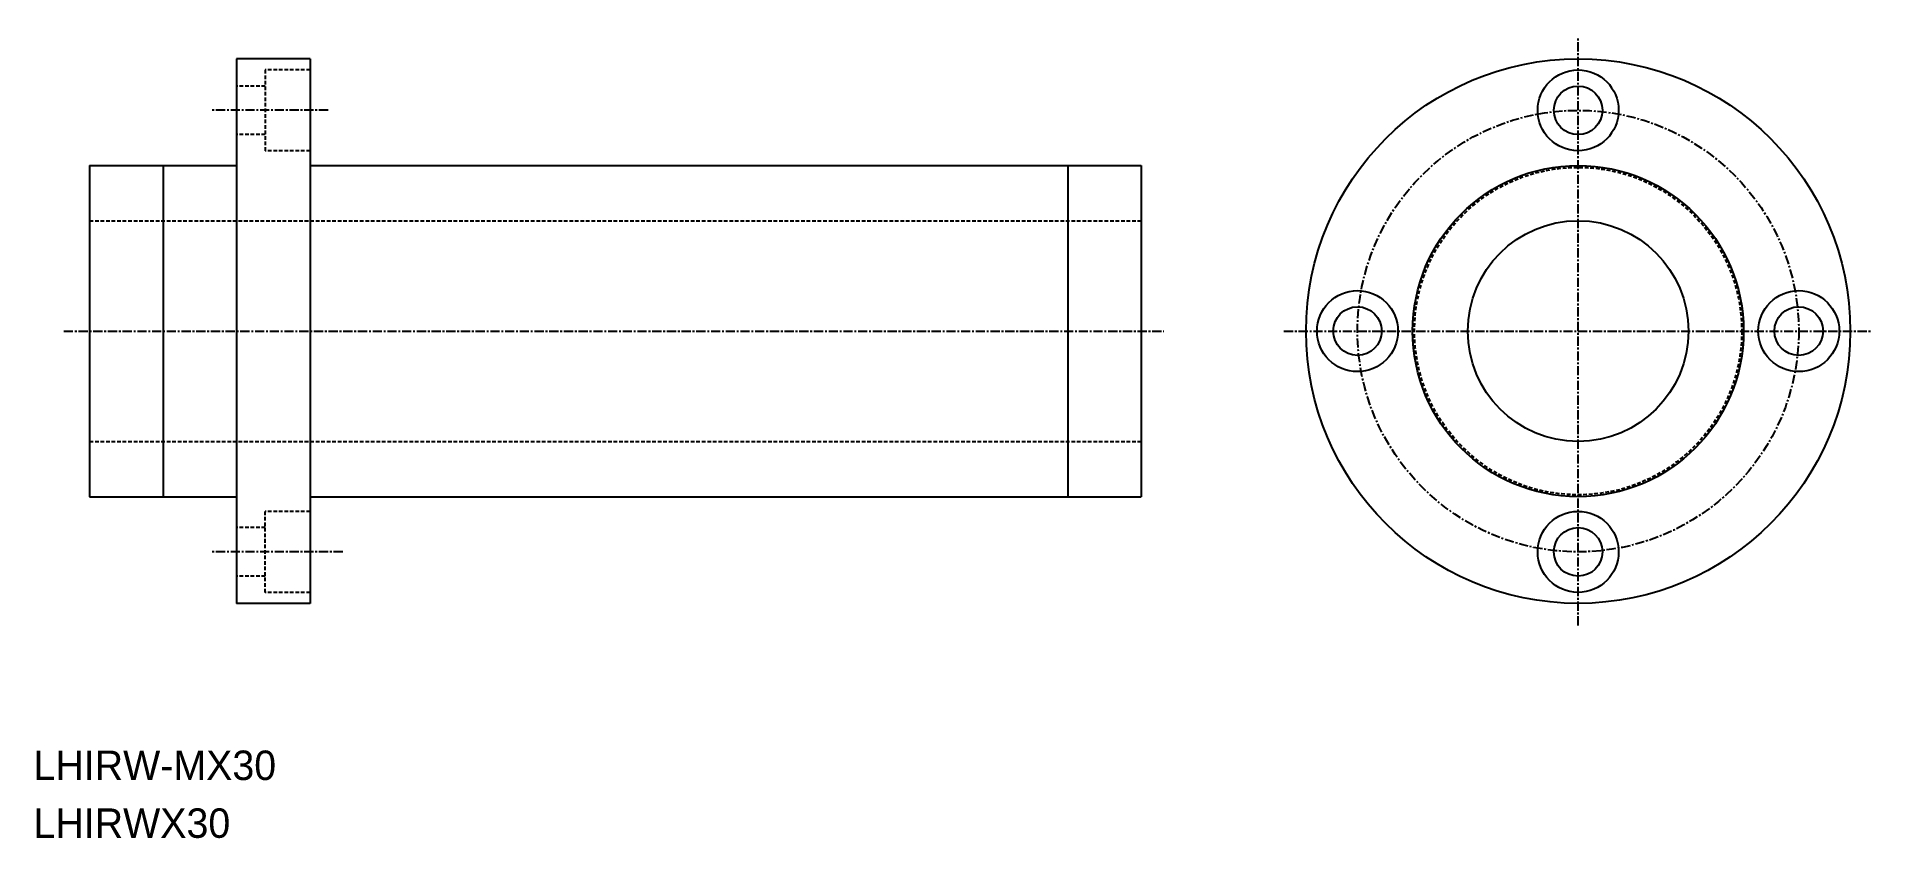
# Model space of a CAD drawing. Extents: x 207 to 457, y 114 to 223.
import ezdxf

# ---------------------------------------------------------------- set-up
doc = ezdxf.new("R2010")
doc.units = 0
doc.linetypes.add('CENTER', pattern=[2, 1.25, -0.25, 0.25, -0.25])
doc.linetypes.add('DASHED', pattern=[0.75, 0.5, -0.25])
doc.layers.get('0').update_dxf_attribs({"linetype": 'CONTINUOUS'})
doc.layers.add('CENTER', color=1, linetype='CENTER')

msp = doc.modelspace()

# ---------------------------------------------------------------- linework, layer by layer
at = {"color": 7, "linetype": 'CONTINUOUS'}
for p, q in [((234.3, 220.26), (234.3, 146.26)), ((244.3, 220.26), (234.3, 220.26)), ((244.3, 220.26), (244.3, 146.26)), ((214.3, 205.76), (234.3, 205.76)), ((214.3, 205.76), (214.3, 160.76)), ((224.3, 205.76), (224.3, 160.76)), ((244.3, 205.76), (357.3, 205.76)), ((347.3, 205.76), (347.3, 160.76)), ((357.3, 205.76), (357.3, 160.76)), ((214.3, 160.76), (234.3, 160.76)), ((244.3, 160.76), (357.3, 160.76)), ((244.3, 146.26), (234.3, 146.26))]:
    msp.add_line(p, q, dxfattribs=at)
at = {"color": 3, "linetype": 'DASHED'}
for p, q in [((238.2, 218.76), (238.2, 207.76)), ((244.3, 218.76), (238.2, 218.76)), ((238.2, 216.56), (234.3, 216.56)), ((238.2, 209.96), (234.3, 209.96)), ((244.3, 207.76), (238.2, 207.76)), ((214.3, 198.26), (357.3, 198.26)), ((214.3, 168.26), (357.3, 168.26)), ((244.3, 158.76), (238.2, 158.76)), ((238.2, 147.76), (238.2, 158.76)), ((238.2, 156.56), (234.3, 156.56)), ((238.2, 149.96), (234.3, 149.96)), ((244.3, 147.76), (238.2, 147.76))]:
    msp.add_line(p, q, dxfattribs=at)
at = {"color": 7, "linetype": 'CONTINUOUS'}
for centre, radius in [((416.7, 183.26), 37), ((416.7, 213.26), 5.5), ((416.7, 213.26), 3.3), ((416.7, 183.26), 22.5), ((416.7, 183.26), 15), ((386.7, 183.26), 5.5), ((446.7, 183.26), 5.5), ((386.7, 183.26), 3.3), ((446.7, 183.26), 3.3), ((416.7, 153.26), 5.5), ((416.7, 153.26), 3.3)]:
    msp.add_circle(centre, radius, dxfattribs=at)
at = {"color": 3, "linetype": 'DASHED'}
msp.add_circle((416.7, 183.26), 22.25, dxfattribs=at)
at = {"layer": 'CENTER', "color": 1, "linetype": 'CENTER'}
for p, q in [((416.7, 143.26), (416.7, 223.26)), ((246.74, 213.26), (230.74, 213.26)), ((210.8, 183.26), (360.35, 183.26)), ((376.7, 183.26), (456.7, 183.26)), ((248.74, 153.26), (230.74, 153.26))]:
    msp.add_line(p, q, dxfattribs=at)
msp.add_circle((416.7, 183.26), 30, dxfattribs=at)

# ---------------------------------------------------------------- texts
at = {"color": 7, "linetype": 'CONTINUOUS'}
for s, p in [('LHIRW-MX30', (206.68, 122.26)), ('LHIRWX30', (206.68, 114.4))]:
    msp.add_text(s, height=4, dxfattribs=at).set_placement(p)

doc.saveas('drawing.dxf')
